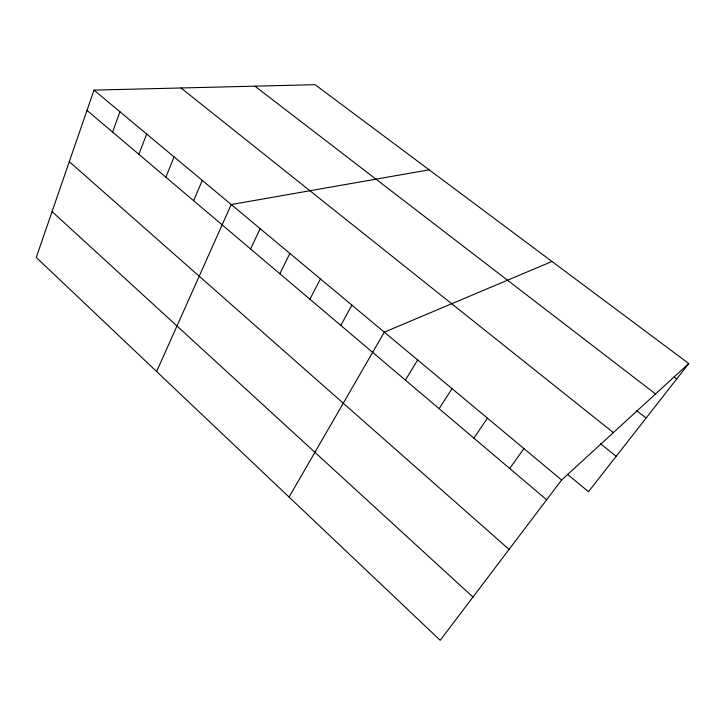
<?xml version="1.0" encoding="UTF-8"?>
<svg xmlns="http://www.w3.org/2000/svg" width="725" height="725" viewBox="0 0 725 725"><rect width="100%" height="100%" fill="white"/><g stroke="black" fill="none" stroke-linecap="round" stroke-linejoin="round"><path stroke-width="1.09" d="M93.987 90.108L36.25 257.447L440.202 640.302L561.621 480.004L688.75 363.542L315.094 84.698L93.987 90.108L561.621 480.004M112.602 132.059L119.969 111.777M138.883 154.334L146.658 134.025M165.889 177.208L174.073 156.89M193.629 200.716L202.257 180.389M156.618 371.526L231.23 204.541L429.173 169.831M250.596 248.974L260.148 228.647M279.832 273.742L289.873 253.442M309.892 299.208L320.45 278.935M340.813 325.407L351.915 305.162M289.067 497.06L384.304 332.168L551.979 261.471M405.393 380.108L417.654 359.972M439.123 408.692L452.01 388.618M473.878 438.136L487.427 418.144M509.702 468.486L523.948 448.594M688.75 363.542L588.492 491.713L567.603 474.377M674.078 376.928L676.724 378.921M254.928 86.175L655.554 393.956M636.496 410.513L646.12 418.035M180.996 87.979L613.368 432.598M600.472 443.691L616.168 456.333M86.991 110.372L546.65 499.779M69.292 161.666L509.059 549.396M52.073 211.6L472.954 597.056"/></g></svg>
